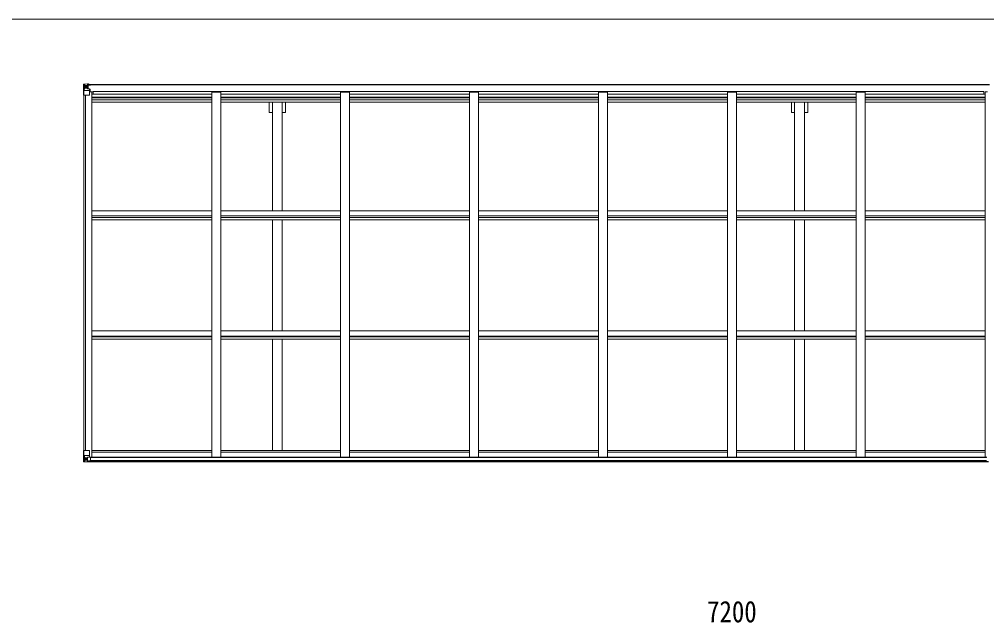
# Model space of a CAD drawing. Units: millimetres at full size; details may follow other scales. Extents: x -6988 to 7066, y -4877 to 4823.
# Drawn here: x -1841 to 3532, y 1469 to 4823 of the extents above; entities that cross this region are included whole.
import ezdxf
from ezdxf.enums import TextEntityAlignment as Align

# ---------------------------------------------------------------- set-up
doc = ezdxf.new("R2010")
doc.units = ezdxf.units.MM
doc.header["$LTSCALE"] = 25
for name, color, linetype, lineweight in [('0-1_本体', 4, 'Continuous', 9), ('0-2_部品', 7, 'Continuous', 9), ('0-A_寸法', 6, 'Continuous', 9), ('F-0_240', 7, 'Continuous', 9)]:
    doc.layers.add(name, color=color, linetype=linetype, lineweight=lineweight)
doc.styles.add('ＭＳ ゴシック', font='')
doc.styles.get('ＭＳ ゴシック').set_extended_font_data('MS Gothic')

msp = doc.modelspace()

# ---------------------------------------------------------------- linework, layer by layer
at = {"layer": '0-1_本体'}
for p, q in [((-1462.13, 4461.33), (3546.87, 4461.33)), ((-1462.12, 4459.27), (3546.87, 4459.27)), ((-1451.63, 4419.04), (-1438.63, 4419.04)), ((-1438.63, 2389.13), (-1438.63, 4419.04)), ((-1438.63, 4405.99), (-772.63, 4405.99)), ((-1431.13, 4421.06), (-1431.13, 4405.99)), ((3515.87, 4421.06), (-1431.13, 4421.06)), ((-722.63, 4418.4), (-772.63, 4418.4)), ((-772.63, 2389.13), (-772.63, 4418.4)), ((-722.63, 2389.13), (-722.63, 4418.4)), ((-722.63, 4405.99), (-56.63, 4405.99)), ((-6.63, 4418.4), (-56.63, 4418.4)), ((-56.63, 2389.13), (-56.63, 4418.4)), ((-6.63, 2389.13), (-6.63, 4418.4)), ((-6.63, 4405.99), (659.37, 4405.99)), ((709.37, 4418.4), (659.37, 4418.4)), ((659.37, 2389.13), (659.37, 4418.4)), ((709.37, 2389.13), (709.37, 4418.4)), ((709.37, 4405.99), (1375.37, 4405.99)), ((1425.37, 4418.4), (1375.37, 4418.4)), ((1375.37, 2389.13), (1375.37, 4418.4)), ((1425.37, 2389.13), (1425.37, 4418.4)), ((1425.37, 4405.99), (2091.37, 4405.99)), ((2141.37, 4418.4), (2091.37, 4418.4)), ((2091.37, 2389.13), (2091.37, 4418.4)), ((2141.37, 2389.13), (2141.37, 4418.4)), ((2141.37, 4405.99), (2807.37, 4405.99)), ((2857.37, 4418.4), (2807.37, 4418.4)), ((2807.37, 2389.13), (2807.37, 4418.4)), ((2857.37, 2389.13), (2857.37, 4418.4)), ((2857.37, 4405.99), (3523.37, 4405.99)), ((3515.87, 4421.06), (3515.87, 4405.99)), ((3536.37, 4419.04), (3523.37, 4419.04)), ((3523.37, 2389.13), (3523.37, 4419.04)), ((-1483.63, 2425.49), (-1483.63, 4400.56)), ((-1474.63, 2425.49), (-1474.63, 4400.56)), ((-1473.93, 2425.49), (-1473.93, 4400.56)), ((-1438.63, 4389.55), (-772.63, 4389.55)), ((-1438.63, 4385.77), (-772.63, 4385.77)), ((-1438.63, 4374.42), (-772.63, 4374.42)), ((-1438.63, 4361.6), (-772.63, 4361.6)), ((-722.63, 4389.55), (-56.63, 4389.55)), ((-722.63, 4385.77), (-56.63, 4385.77)), ((-722.63, 4374.42), (-56.63, 4374.42)), ((-722.63, 4361.6), (-56.63, 4361.6)), ((-453.61, 4305.33), (-453.61, 4361.6)), ((-435.91, 3759.04), (-435.91, 4361.6)), ((-380.91, 3759.04), (-380.91, 4361.6)), ((-363.21, 4305.33), (-363.21, 4361.6)), ((-6.63, 4389.55), (659.37, 4389.55)), ((-6.63, 4385.77), (659.37, 4385.77)), ((-6.63, 4374.42), (659.37, 4374.42)), ((-6.63, 4361.6), (659.37, 4361.6)), ((709.37, 4389.55), (1375.37, 4389.55)), ((709.37, 4385.77), (1375.37, 4385.77)), ((709.37, 4374.42), (1375.37, 4374.42)), ((709.37, 4361.6), (1375.37, 4361.6)), ((1425.37, 4389.55), (2091.37, 4389.55)), ((1425.37, 4385.77), (2091.37, 4385.77)), ((1425.37, 4374.42), (2091.37, 4374.42)), ((1425.37, 4361.6), (2091.37, 4361.6)), ((2141.37, 4389.55), (2807.37, 4389.55)), ((2141.37, 4385.77), (2807.37, 4385.77)), ((2141.37, 4374.42), (2807.37, 4374.42)), ((2141.37, 4361.6), (2807.37, 4361.6)), ((2447.17, 4305.33), (2447.17, 4361.6)), ((2464.87, 3759.04), (2464.87, 4361.6)), ((2519.87, 3759.04), (2519.87, 4361.6)), ((2537.57, 4305.33), (2537.57, 4361.6)), ((2857.37, 4389.55), (3523.37, 4389.55)), ((2857.37, 4385.77), (3523.37, 4385.77)), ((2857.37, 4374.42), (3523.37, 4374.42)), ((2857.37, 4361.6), (3523.37, 4361.6)), ((-435.91, 4305.33), (-453.61, 4305.33)), ((-363.21, 4305.33), (-380.91, 4305.33)), ((2464.87, 4305.33), (2447.17, 4305.33)), ((2537.57, 4305.33), (2519.87, 4305.33)), ((-1438.63, 3759.04), (-772.63, 3759.04)), ((-1438.63, 3730), (-772.63, 3730)), ((-1438.63, 3720.27), (-772.63, 3720.27)), ((-1438.63, 3707.41), (-772.63, 3707.41)), ((-722.63, 3759.04), (-56.63, 3759.04)), ((-722.63, 3730), (-56.63, 3730)), ((-722.63, 3720.27), (-56.63, 3720.27)), ((-722.63, 3707.41), (-56.63, 3707.41)), ((-435.91, 3091.58), (-435.91, 3707.41)), ((-380.91, 3091.58), (-380.91, 3707.41)), ((-6.63, 3759.04), (659.37, 3759.04)), ((-6.63, 3730), (659.37, 3730)), ((-6.63, 3720.27), (659.37, 3720.27)), ((-6.63, 3707.41), (659.37, 3707.41)), ((709.37, 3759.04), (1375.37, 3759.04)), ((709.37, 3730), (1375.37, 3730)), ((709.37, 3720.27), (1375.37, 3720.27)), ((709.37, 3707.41), (1375.37, 3707.41)), ((1425.37, 3759.04), (2091.37, 3759.04)), ((1425.37, 3730), (2091.37, 3730)), ((1425.37, 3720.27), (2091.37, 3720.27)), ((1425.37, 3707.41), (2091.37, 3707.41)), ((2141.37, 3759.04), (2807.37, 3759.04)), ((2141.37, 3730), (2807.37, 3730)), ((2141.37, 3720.27), (2807.37, 3720.27)), ((2141.37, 3707.41), (2807.37, 3707.41)), ((2464.87, 3091.58), (2464.87, 3707.41)), ((2519.87, 3091.58), (2519.87, 3707.41)), ((2857.37, 3759.04), (3523.37, 3759.04)), ((2857.37, 3730), (3523.37, 3730)), ((2857.37, 3720.27), (3523.37, 3720.27)), ((2857.37, 3707.41), (3523.37, 3707.41)), ((-1438.63, 3091.58), (-772.63, 3091.58)), ((-722.63, 3091.58), (-56.63, 3091.58)), ((-6.63, 3091.58), (659.37, 3091.58)), ((709.37, 3091.58), (1375.37, 3091.58)), ((1425.37, 3091.58), (2091.37, 3091.58)), ((2141.37, 3091.58), (2807.37, 3091.58)), ((2857.37, 3091.58), (3523.37, 3091.58)), ((-1438.63, 3061.83), (-772.63, 3061.83)), ((-1438.63, 3057.41), (-772.63, 3057.41)), ((-1438.63, 3044.39), (-772.63, 3044.39)), ((-722.63, 3061.83), (-56.63, 3061.83)), ((-722.63, 3057.41), (-56.63, 3057.41)), ((-722.63, 3044.39), (-56.63, 3044.39)), ((-435.91, 2426.37), (-435.91, 3044.39)), ((-380.91, 2426.37), (-380.91, 3044.39)), ((-6.63, 3061.83), (659.37, 3061.83)), ((-6.63, 3057.41), (659.37, 3057.41)), ((-6.63, 3044.39), (659.37, 3044.39)), ((709.37, 3061.83), (1375.37, 3061.83)), ((709.37, 3057.41), (1375.37, 3057.41)), ((709.37, 3044.39), (1375.37, 3044.39)), ((1425.37, 3061.83), (2091.37, 3061.83)), ((1425.37, 3057.41), (2091.37, 3057.41)), ((1425.37, 3044.39), (2091.37, 3044.39)), ((2141.37, 3061.83), (2807.37, 3061.83)), ((2141.37, 3057.41), (2807.37, 3057.41)), ((2141.37, 3044.39), (2807.37, 3044.39)), ((2464.87, 2426.37), (2464.87, 3044.39)), ((2519.87, 2426.37), (2519.87, 3044.39)), ((2857.37, 3061.83), (3523.37, 3061.83)), ((2857.37, 3057.41), (3523.37, 3057.41)), ((2857.37, 3044.39), (3523.37, 3044.39)), ((-772.63, 2426.37), (-1438.63, 2426.37)), ((-56.63, 2426.37), (-722.63, 2426.37)), ((659.37, 2426.37), (-6.63, 2426.37)), ((1375.37, 2426.37), (709.37, 2426.37)), ((2091.37, 2426.37), (1425.37, 2426.37)), ((2807.37, 2426.37), (2141.37, 2426.37)), ((3523.37, 2426.37), (2857.37, 2426.37)), ((-1456.82, 2364.63), (3541.56, 2364.63)), ((-1447.36, 2389.13), (3532.09, 2389.13)), ((-1446.82, 2386.78), (3531.56, 2386.78)), ((-1446.82, 2371.12), (3531.56, 2371.12)), ((-772.63, 2417.24), (-1438.63, 2417.24)), ((-56.63, 2417.24), (-722.63, 2417.24)), ((659.37, 2417.24), (-6.63, 2417.24)), ((1375.37, 2417.24), (709.37, 2417.24)), ((2091.37, 2417.24), (1425.37, 2417.24)), ((2807.37, 2417.24), (2141.37, 2417.24)), ((3523.1, 2417.24), (2857.37, 2417.24)), ((-1456.82, 2363.69), (3541.56, 2363.69))]:
    msp.add_line(p, q, dxfattribs=at)
at = {"layer": '0-2_部品'}
for p, q in [((-1485.63, 4461.27), (-1485.63, 4461.23)), ((-1484.69, 4462.27), (-1484.69, 4462.27)), ((-1484.69, 4462.23), (-1484.69, 4462.27)), ((-1475.72, 4462.66), (-1483.65, 4462.19)), ((-1482.79, 4461.21), (-1482.79, 4461.15)), ((-1482.79, 4400.56), (-1482.79, 4461.15)), ((-1478.82, 4457.77), (-1481.55, 4461.44)), ((-1463.63, 4463.45), (-1475.63, 4462.66)), ((-1457.13, 4463.96), (-1463.63, 4463.56)), ((-1463.63, 4437.46), (-1463.63, 4463.56)), ((-1463.63, 4462.68), (-1457.13, 4463.08)), ((-1457.13, 4462.15), (-1462.13, 4462.06)), ((-1457.13, 4463.08), (-1457.13, 4463.96)), ((-1457.13, 4462.56), (-1457.13, 4463.08)), ((-1457.13, 4462.56), (-1457.13, 4462.15)), ((-1457.13, 4462.15), (-1457.13, 4461.33)), ((-1452.13, 4461.76), (-1452.13, 4461.33)), ((-1451.83, 4461.76), (-1452.13, 4461.76)), ((-1451.83, 4461.76), (-1450.14, 4461.33)), ((-1482.24, 4427.44), (-1478.1, 4439.53)), ((-1482.24, 4427.44), (-1475.63, 4427.23)), ((-1477.96, 4454.26), (-1475.63, 4454.32)), ((-1477.96, 4440.79), (-1477.96, 4454.26)), ((-1475.63, 4440.76), (-1477.96, 4440.79)), ((-1475.63, 4454.32), (-1463.63, 4454.32)), ((-1475.63, 4440.76), (-1463.63, 4440.76)), ((-1475.63, 4440.76), (-1475.63, 4440.76)), ((-1475.63, 4427.23), (-1451.63, 4427.23)), ((-1470.15, 4447.12), (-1470.15, 4446.16)), ((-1464.63, 4454.32), (-1463.63, 4454.32)), ((-1462.13, 4457.85), (-1463.63, 4457.85)), ((-1462.13, 4454.32), (-1463.63, 4454.32)), ((-1462.13, 4440.76), (-1463.63, 4440.76)), ((-1462.8, 4437.21), (-1452.46, 4435.55)), ((-1462.8, 4436.57), (-1462.8, 4437.21)), ((-1452.46, 4434.92), (-1462.8, 4436.57)), ((-1461.63, 4457.49), (-1462.13, 4457.49)), ((-1458.13, 4452.56), (-1462.13, 4452.56)), ((-1458.13, 4444.36), (-1462.13, 4444.36)), ((-1462.02, 4456.19), (-1458.13, 4456.19)), ((-1461.64, 4456.4), (-1461.64, 4456.57)), ((-1461.64, 4456.57), (-1461.63, 4456.57)), ((-1461.63, 4458.52), (-1461.63, 4456.57)), ((-1453.63, 4458.52), (-1461.63, 4458.52)), ((-1453.63, 4458.49), (-1461.63, 4458.49)), ((-1451.63, 4456.65), (-1461.63, 4456.57)), ((-1458.13, 4436.46), (-1458.13, 4456.43)), ((-1455.13, 4459.27), (-1455.13, 4458.52)), ((-1452.46, 4435.55), (-1452.46, 4434.92)), ((-1452.18, 4435.47), (-1448.13, 4435.44)), ((-1451.63, 4458.26), (-1446.63, 4458.26)), ((-1451.63, 4456.65), (-1451.63, 4458.26)), ((-1451.63, 4401.56), (-1451.63, 4434.66)), ((-1447.13, 4423.56), (-1451.63, 4423.56)), ((-1431.13, 4419.64), (-1451.63, 4419.64)), ((-1447.13, 4435.43), (-1448.13, 4435.44)), ((-1448.13, 4433.71), (-1447.13, 4433.71)), ((-1447.13, 4419.64), (-1447.13, 4435.43)), ((-1446.63, 4459.27), (-1446.63, 4458.26)), ((-1446.63, 4458.26), (-1445.63, 4458.26)), ((-1445.63, 4458.26), (-1445.63, 4459.27)), ((-1445.63, 4458.26), (-1445.63, 4456.7)), ((-1445.63, 4456.58), (-1445.63, 4456.7)), ((-1482.79, 4400.56), (-1452.63, 4400.56)), ((-1485.32, 2425.49), (-1452.32, 2425.49)), ((-1485.32, 2364.78), (-1485.32, 2425.49)), ((-1482.48, 2425.49), (-1482.48, 2364.9)), ((-1451.32, 2424.49), (-1451.32, 2391.39)), ((-1482.47, 2364.83), (-1482.48, 2364.9)), ((-1481.93, 2398.6), (-1475.32, 2398.82)), ((-1481.93, 2398.6), (-1477.79, 2386.52)), ((-1478.51, 2368.28), (-1481.24, 2364.61)), ((-1475.32, 2385.29), (-1477.65, 2385.25)), ((-1477.65, 2385.25), (-1477.65, 2371.78)), ((-1477.65, 2371.78), (-1475.32, 2371.72)), ((-1475.32, 2398.82), (-1451.32, 2398.82)), ((-1475.32, 2385.29), (-1475.32, 2385.29)), ((-1463.32, 2385.29), (-1475.32, 2385.29)), ((-1475.32, 2371.73), (-1463.32, 2371.73)), ((-1470.8, 2378.93), (-1470.8, 2379.89)), ((-1463.32, 2389.27), (-1456.82, 2389.27)), ((-1463.32, 2389.27), (-1463.32, 2362.49)), ((-1452.14, 2391.13), (-1462.49, 2389.47)), ((-1462.49, 2389.47), (-1462.49, 2389.27)), ((-1459.8, 2389.27), (-1452.14, 2390.49)), ((-1456.82, 2389.27), (-1447.82, 2389.24)), ((-1456.82, 2362.09), (-1456.82, 2368.03)), ((-1447.82, 2367.46), (-1456.82, 2367.4)), ((-1452.14, 2390.49), (-1452.14, 2391.13)), ((-1446.82, 2388.33), (-1446.82, 2368.18)), ((-1484.38, 2363.82), (-1484.38, 2363.77)), ((-1475.41, 2363.39), (-1483.33, 2363.86)), ((-1463.32, 2362.6), (-1475.32, 2363.38))]:
    msp.add_line(p, q, dxfattribs=at)
for points in [[(-1485.63, 4461.23), (-1485.63, 4400.56), (-1482.79, 4400.56)], [(-1484.69, 4462.27), (-1475.63, 4462.83), (-1463.63, 4463.56)], [(-1457.13, 4462.56), (-1462.13, 4462.56), (-1462.13, 4437.1)], [(-1472.07, 4448.08), (-1473.03, 4448.08), (-1473.03, 4449.04), (-1472.07, 4449.04)], [(-1471.11, 4450), (-1471.11, 4450.96), (-1470.15, 4450.96), (-1470.15, 4450)], [(-1470.15, 4446.16), (-1471.11, 4446.16), (-1471.11, 4447.12)], [(-1469.19, 4449.04), (-1468.23, 4449.04), (-1468.23, 4448.08), (-1469.19, 4448.08)], [(-1446.63, 4456.53), (-1461.63, 4456.4), (-1461.64, 4456.4)], [(-1461.63, 4457.49), (-1453.63, 4457.49), (-1453.63, 4459.27)], [(-1451.63, 4456.65), (-1451.63, 4456.64), (-1445.63, 4456.7)], [(-1448.13, 4435.44), (-1448.13, 4433.71), (-1451.63, 4433.69)], [(-1471.76, 2377.01), (-1472.72, 2377.01), (-1472.72, 2377.97), (-1471.76, 2377.97)], [(-1470.8, 2379.89), (-1469.84, 2379.89), (-1469.84, 2378.93)], [(-1469.84, 2376.05), (-1469.84, 2375.09), (-1470.8, 2375.09), (-1470.8, 2376.05)], [(-1468.88, 2377.97), (-1467.92, 2377.97), (-1467.92, 2377.01), (-1468.88, 2377.01)], [(-1446.82, 2368.18), (-1446.83, 2368.07), (-1456.82, 2368.03)], [(-1484.38, 2363.77), (-1475.32, 2363.22), (-1456.82, 2362.09)]]:
    msp.add_lwpolyline(points, dxfattribs=at)
for centre in [(-1470.63, 4448.56), (-1470.32, 2377.49)]:
    msp.add_circle(centre, 5.3, dxfattribs=at)
for centre, radius, start, end in [((-1484.63, 4461.28), 1, 93.50017, 180.00079), ((-1484.63, 4461.27), 0.999, 93.4424, 179.95083), ((-1484.63, 4461.23), 0.999, 93.4424, 179.95083), ((-1483.48, 4474.88), 12.7, 269.24466, 275.10311), ((-1481.5, 4461.27), 1.28, 131.17831, 182.45895), ((-1472.07, 4450), 0.96, 270, 0), ((-1472.07, 4447.12), 0.96, 0, 90), ((-1469.19, 4450), 0.96, 180, 270), ((-1469.19, 4447.12), 0.96, 90, 180), ((-1462.69, 4438.14), 0.937, 182.32209, 263.26766), ((-1462.69, 4437.5), 0.937, 182.32209, 263.26766), ((-1461.63, 4459.02), 0.5, 179.99802, 269.99691), ((-1461.63, 4458.99), 0.5, 180.00109, 270.00109), ((-1461.63, 4456.07), 0.5, 90.52895, 180.04464), ((-1461.62, 4455.89), 0.513, 91.88028, 181.04707), ((-1452.57, 4434.62), 0.937, 2.32209, 83.26766), ((-1452.57, 4433.99), 0.937, 2.32209, 83.26766), ((-1446.49, 4464.22), 7.69, 268.96999, 276.43426), ((-1452.63, 4401.56), 1, 270, 0), ((-1452.32, 2424.49), 1, 0, 90), ((-1484.32, 2364.81), 0.999, 180.04917, 266.5576), ((-1484.32, 2364.78), 0.999, 180.04917, 266.5576), ((-1484.32, 2364.77), 1, 179.99921, 266.49983), ((-1481.19, 2364.78), 1.28, 177.54105, 228.82169), ((-1471.76, 2378.93), 0.96, 270, 0), ((-1471.76, 2376.05), 0.96, 0, 90), ((-1468.88, 2378.93), 0.96, 180, 270), ((-1468.88, 2376.05), 0.96, 90, 180), ((-1462.38, 2388.54), 0.937, 96.73234, 129.06602), ((-1452.25, 2392.06), 0.937, 276.73234, 357.67791), ((-1452.25, 2391.43), 0.937, 276.73234, 357.67791), ((-1483.16, 2351.17), 12.7, 84.89689, 90.75534)]:
    msp.add_arc(centre, radius, start, end, dxfattribs=at)
for centre, major_axis, ratio, start_param, end_param in [((-1283.69, 4474.58), (201, 12.36), 0.060933, 3.1373463, 3.1378449), ((-1482.69, 4462.35), (2, 0.12), 0.060933, 3.1378449, 4.2119296), ((-1482.5, 4459.25), (-0.02, 3), 0.466854, 5.5234897, 6.1575023), ((-1481.52, 4429.79), (0.85, 2.32), 0.403757, 2.3087461, 3.2744049), ((-1480.83, 4454.18), (0.03, 5), 0.573921, 4.7320603, 5.5159136), ((-1479.37, 4440.81), (0, 3), 0.468246, 4.2703918, 4.7058971), ((-1557.38, 4454.32), (81.75, 0), 0.061163, 0, 0.0007725), ((-1481.21, 2396.26), (0.85, -2.32), 0.403757, 3.0087805, 3.9744392), ((-1482.19, 2366.79), (-0.02, -3), 0.466854, 0.125683, 0.7596956), ((-1480.52, 2371.86), (0.03, -5), 0.573921, 0.7672717, 1.551125), ((-1479.06, 2385.23), (0, -3), 0.468246, 1.5772882, 2.0127935), ((-1557.07, 2371.73), (81.75, 0), 0.061163, 6.2824128, 6.2831853), ((-1447.82, 2388.33), (1, -0.021), 0.906239, 0.0187047, 1.589501), ((-1447.82, 2368.17), (1, 0.012), 0.707053, 4.7036637, 6.124411), ((-1482.38, 2363.7), (2, -0.12), 0.060933, 2.0712557, 3.1453404), ((-1283.38, 2351.46), (201, -12.36), 0.060933, 3.1453404, 3.145839)]:
    msp.add_ellipse(centre, major_axis=major_axis, ratio=ratio, start_param=start_param, end_param=end_param, dxfattribs=at)
at = {"layer": 'F-0_240', "color": 5}
msp.add_line((-6987.88, 4822.79), (6712.12, 4822.79), dxfattribs=at)

# ---------------------------------------------------------------- texts
at = {"layer": '0-A_寸法', "color": 7, "style": 'ＭＳ ゴシック', "width": 0.85}
msp.add_text('7200', height=119.1, dxfattribs=at).set_placement((1978.87, 1434.96), align=Align.BOTTOM_LEFT)

doc.saveas('drawing.dxf')
